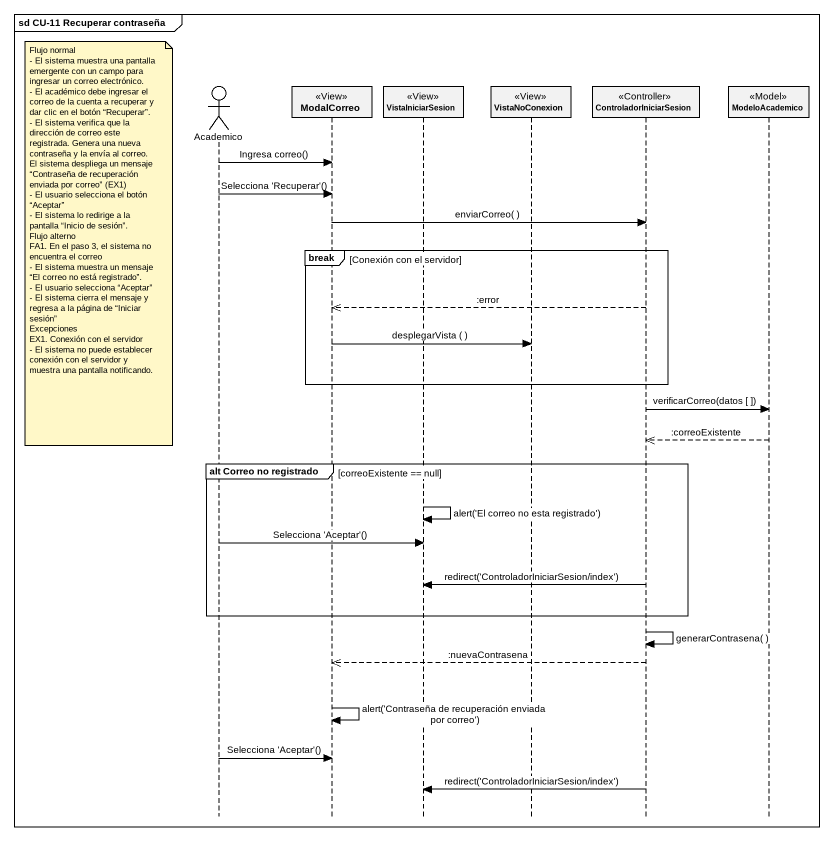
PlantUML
@startuml
mainframe sd CU-11 Recuperar contraseña
hide footbox
actor Academico
participant ModalCorreo <<View>>
participant VistaIniciarSesion <<View>>
participant VistaNoConexion <<View>>
participant ControladorIniciarSesion <<Controller>>
participant ModeloAcademico <<Model>>

Academico -> ModalCorreo : Ingresa correo()
Academico -> ModalCorreo : Selecciona 'Recuperar'()
ModalCorreo -> ControladorIniciarSesion : enviarCorreo( )
note left of Academico
  Flujo normal
  - El sistema muestra una pantalla emergente con un campo para ingresar un correo electrónico.
  - El académico debe ingresar el correo de la cuenta a recuperar y dar clic en el botón “Recuperar”.
  - El sistema verifica que la dirección de correo este registrada. Genera una nueva contraseña y la envía al correo. El sistema despliega un mensaje “Contraseña de recuperación enviada por correo” (EX1)
  - El usuario selecciona el botón “Aceptar”
  - El sistema lo redirige a la pantalla “Inicio de sesión”.
  Flujo alterno
  FA1. En el paso 3, el sistema no encuentra el correo
  - El sistema muestra un mensaje “El correo no está registrado”.
  - El usuario selecciona “Aceptar”
  - El sistema cierra el mensaje y regresa a la página de “Iniciar sesión”
  Excepciones
  EX1. Conexión con el servidor
  - El sistema no puede establecer conexión con el servidor y muestra una pantalla notificando.
end note
break Conexión con el servidor
  ControladorIniciarSesion -->> ModalCorreo : :error
  ModalCorreo -> VistaNoConexion : desplegarVista ( )
end
ControladorIniciarSesion -> ModeloAcademico : verificarCorreo(datos [ ])
ModeloAcademico -->> ControladorIniciarSesion : :correoExistente
group alt Correo no registrado [correoExistente == null]
  VistaIniciarSesion -> VistaIniciarSesion : alert('El correo no esta registrado')
  Academico -> VistaIniciarSesion : Selecciona 'Aceptar'()
  ControladorIniciarSesion -> VistaIniciarSesion : redirect('ControladorIniciarSesion/index')
end
ControladorIniciarSesion -> ControladorIniciarSesion : generarContrasena( )
ControladorIniciarSesion -->> ModalCorreo : :nuevaContrasena
ModalCorreo -> ModalCorreo : alert('Contraseña de recuperación enviada por correo')
Academico -> ModalCorreo : Selecciona 'Aceptar'()
ControladorIniciarSesion -> VistaIniciarSesion : redirect('ControladorIniciarSesion/index')
@enduml
